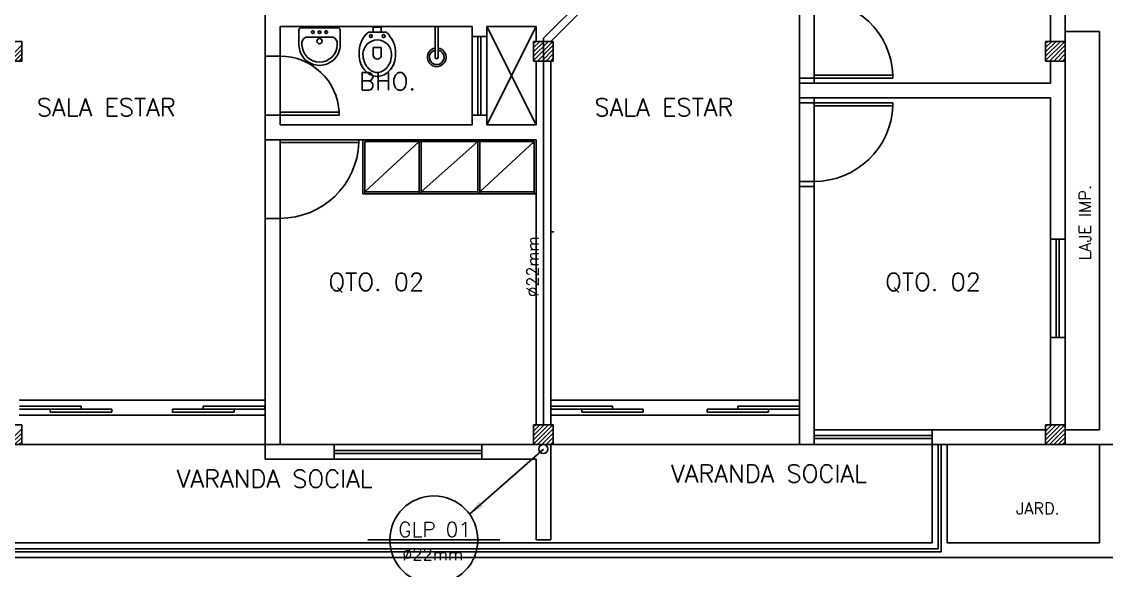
# Model space of a CAD drawing. Header units: millimetres. Extents: x 23536 to 47095, y 9984 to 20154.
# Drawn here: x 23549.12 to 23560.14, y 10042.41 to 10047.99 of the extents above; entities that cross this region are included whole.
import ezdxf
from ezdxf.enums import TextEntityAlignment as Align

# ---------------------------------------------------------------- set-up
doc = ezdxf.new("R2010")
doc.units = ezdxf.units.MM
doc.header["$LTSCALE"] = 30
doc.header["$MEASUREMENT"] = 0
doc.linetypes.add('HIDDEN', pattern=[0.375, 0.25, -0.125])
doc.linetypes.add('HIDDEN2', pattern=[0.1875, 0.125, -0.0625])
for name, color, linetype in [('CONEXAO_INCENDIO', 3, 'CONTINUOUS'), ('PROJECAO', 6, 'HIDDEN2'), ('projeto', 8, 'CONTINUOUS')]:
    doc.layers.add(name, color=color, linetype=linetype)
doc.styles.add('ROMANS', font='romans.shx', dxfattribs={"height": 0.14})

msp = doc.modelspace()

# ---------------------------------------------------------------- linework, layer by layer
at = {"layer": 'CONEXAO_INCENDIO'}
for p, q in [((23554.424, 10043.64), (23553.673, 10042.977)), ((23553.981, 10042.716), (23552.64, 10042.716))]:
    msp.add_line(p, q, dxfattribs=at)
for centre, radius in [((23554.424, 10043.64), 0.0464), ((23553.311, 10042.716), 0.447)]:
    msp.add_circle(centre, radius, dxfattribs=at)
msp.add_solid([(23553.673, 10042.977), (23553.813, 10043.056), (23553.769, 10043.106)], dxfattribs=at)
at = {"layer": 'PROJECAO', "color": 3, "linetype": 'HIDDEN'}
for p, q in [((23554.899, 10048.292), (23554.424, 10047.817)), ((23554.424, 10047.817), (23554.424, 10043.886))]:
    msp.add_line(p, q, dxfattribs=at)
at = {"layer": 'projeto'}
for p, q in [((23554.974, 10048.261), (23554.499, 10047.786)), ((23557.024, 10047.411), (23557.024, 10048.211)), ((23557.174, 10047.441), (23557.174, 10048.211)), ((23551.599, 10047.636), (23551.599, 10048.086)), ((23559.574, 10048.136), (23559.574, 10047.786)), ((23559.724, 10048.136), (23559.724, 10045.774)), ((23551.749, 10047.936), (23553.699, 10047.936)), ((23551.749, 10047.636), (23551.749, 10047.936)), ((23552.646, 10047.88), (23552.826, 10047.88)), ((23552.696, 10047.93), (23552.776, 10047.93)), ((23552.696, 10047.93), (23552.696, 10047.88)), ((23552.776, 10047.93), (23552.776, 10047.88)), ((23553.699, 10047.936), (23553.699, 10047.836)), ((23553.849, 10047.836), (23553.699, 10047.836)), ((23553.699, 10047.036), (23553.699, 10047.836)), ((23553.759, 10047.036), (23553.759, 10047.836)), ((23553.789, 10047.036), (23553.789, 10047.836)), ((23553.849, 10047.936), (23554.349, 10047.936)), ((23553.849, 10047.936), (23553.849, 10047.836)), ((23554.349, 10047.936), (23553.849, 10046.936)), ((23554.349, 10046.936), (23553.849, 10047.936)), ((23553.849, 10047.036), (23553.849, 10047.836)), ((23554.349, 10047.786), (23554.349, 10047.936)), ((23559.724, 10047.886), (23560.074, 10047.886)), ((23560.074, 10047.886), (23560.074, 10043.836)), ((23549.124, 10047.786), (23548.924, 10047.786)), ((23548.964, 10047.586), (23549.124, 10047.747)), ((23549.124, 10047.586), (23549.124, 10047.786)), ((23554.524, 10047.786), (23554.324, 10047.786)), ((23554.324, 10047.786), (23554.324, 10047.586)), ((23554.324, 10047.768), (23554.343, 10047.786)), ((23554.324, 10047.723), (23554.387, 10047.786)), ((23554.324, 10047.679), (23554.431, 10047.786)), ((23554.324, 10047.635), (23554.475, 10047.786)), ((23554.324, 10047.591), (23554.52, 10047.786)), ((23554.364, 10047.586), (23554.524, 10047.747)), ((23554.524, 10047.586), (23554.524, 10047.786)), ((23559.724, 10047.786), (23559.524, 10047.786)), ((23559.524, 10047.786), (23559.524, 10047.586)), ((23559.524, 10047.768), (23559.543, 10047.786)), ((23559.524, 10047.723), (23559.587, 10047.786)), ((23559.524, 10047.679), (23559.631, 10047.786)), ((23559.524, 10047.635), (23559.675, 10047.786)), ((23559.524, 10047.591), (23559.72, 10047.786)), ((23559.564, 10047.586), (23559.724, 10047.747)), ((23559.724, 10047.586), (23559.724, 10047.786)), ((23549.008, 10047.586), (23549.124, 10047.702)), ((23549.052, 10047.586), (23549.124, 10047.658)), ((23551.749, 10047.636), (23551.599, 10047.636)), ((23551.599, 10047.036), (23551.599, 10047.636)), ((23551.749, 10047.066), (23551.749, 10047.636)), ((23552.696, 10047.725), (23552.776, 10047.725)), ((23552.696, 10047.725), (23552.696, 10047.655)), ((23552.776, 10047.725), (23552.776, 10047.655)), ((23554.408, 10047.586), (23554.524, 10047.702)), ((23554.452, 10047.586), (23554.524, 10047.658)), ((23559.608, 10047.586), (23559.724, 10047.702)), ((23559.652, 10047.586), (23559.724, 10047.658)), ((23548.924, 10047.586), (23549.124, 10047.586)), ((23549.096, 10047.586), (23549.124, 10047.614)), ((23554.324, 10047.586), (23554.524, 10047.586)), ((23554.349, 10047.586), (23554.349, 10046.936)), ((23554.496, 10047.586), (23554.524, 10047.614)), ((23554.499, 10047.586), (23554.499, 10043.886)), ((23559.524, 10047.586), (23559.724, 10047.586)), ((23559.574, 10047.586), (23559.574, 10047.361)), ((23559.696, 10047.586), (23559.724, 10047.614)), ((23557.174, 10047.411), (23557.024, 10047.411)), ((23557.024, 10047.411), (23557.024, 10047.361)), ((23557.974, 10047.441), (23557.174, 10047.441)), ((23557.174, 10047.441), (23557.174, 10047.411)), ((23557.174, 10047.411), (23557.974, 10047.411)), ((23557.174, 10047.361), (23557.174, 10047.411)), ((23557.974, 10047.411), (23557.974, 10047.441)), ((23557.024, 10047.361), (23559.574, 10047.361)), ((23557.024, 10047.211), (23557.024, 10047.361)), ((23557.174, 10047.361), (23557.024, 10047.361)), ((23557.024, 10047.211), (23559.574, 10047.211)), ((23557.174, 10047.211), (23557.024, 10047.211)), ((23557.024, 10047.161), (23557.024, 10047.211)), ((23557.174, 10047.211), (23557.174, 10047.161)), ((23559.574, 10047.211), (23559.574, 10045.774)), ((23551.749, 10047.036), (23551.749, 10047.066)), ((23551.749, 10047.066), (23552.349, 10047.066)), ((23552.349, 10047.066), (23552.349, 10047.036)), ((23557.024, 10047.161), (23557.024, 10046.361)), ((23557.174, 10047.161), (23557.024, 10047.161)), ((23557.174, 10047.131), (23557.174, 10047.161)), ((23557.174, 10047.161), (23557.974, 10047.161)), ((23557.174, 10047.131), (23557.174, 10046.361)), ((23557.974, 10047.131), (23557.174, 10047.131)), ((23557.974, 10047.161), (23557.974, 10047.131)), ((23551.599, 10046.786), (23551.599, 10047.036)), ((23551.749, 10047.036), (23551.599, 10047.036)), ((23551.749, 10046.936), (23551.749, 10047.036)), ((23552.349, 10047.036), (23551.749, 10047.036)), ((23553.699, 10047.036), (23553.699, 10046.936)), ((23553.849, 10047.036), (23553.699, 10047.036)), ((23553.849, 10047.036), (23553.849, 10046.936)), ((23553.699, 10046.936), (23551.749, 10046.936)), ((23554.349, 10046.936), (23553.849, 10046.936)), ((23551.599, 10046.786), (23551.599, 10045.986)), ((23554.349, 10046.786), (23551.599, 10046.786)), ((23551.749, 10046.786), (23551.749, 10045.986)), ((23551.749, 10046.756), (23551.749, 10046.786)), ((23551.749, 10046.786), (23552.549, 10046.786)), ((23552.549, 10046.756), (23551.749, 10046.756)), ((23552.549, 10046.786), (23552.549, 10046.756)), ((23552.591, 10046.786), (23552.591, 10046.236)), ((23554.329, 10046.766), (23552.611, 10046.766)), ((23552.611, 10046.766), (23552.611, 10046.236)), ((23553.161, 10046.766), (23552.611, 10046.256)), ((23553.161, 10046.766), (23553.161, 10046.236)), ((23553.181, 10046.766), (23553.181, 10046.236)), ((23553.759, 10046.766), (23553.181, 10046.256)), ((23553.759, 10046.766), (23553.759, 10046.236)), ((23553.779, 10046.766), (23553.779, 10046.236)), ((23554.329, 10046.766), (23553.779, 10046.256)), ((23554.329, 10046.766), (23554.329, 10046.236)), ((23554.349, 10046.786), (23554.349, 10043.886)), ((23557.174, 10046.361), (23557.024, 10046.361)), ((23557.024, 10046.361), (23557.024, 10046.311)), ((23557.024, 10043.686), (23557.024, 10046.311)), ((23557.174, 10046.311), (23557.024, 10046.311)), ((23557.174, 10046.311), (23557.174, 10046.361)), ((23557.174, 10043.836), (23557.174, 10046.311)), ((23552.591, 10046.236), (23554.349, 10046.236)), ((23552.611, 10046.256), (23553.161, 10046.256)), ((23553.181, 10046.256), (23553.759, 10046.256)), ((23553.779, 10046.256), (23554.329, 10046.256)), ((23551.599, 10043.536), (23551.599, 10045.986)), ((23551.749, 10045.986), (23551.599, 10045.986)), ((23551.749, 10043.686), (23551.749, 10045.986)), ((23554.499, 10045.849), (23554.529, 10045.849)), ((23559.574, 10045.774), (23559.724, 10045.774)), ((23559.574, 10045.774), (23559.574, 10044.774)), ((23559.634, 10045.774), (23559.634, 10044.774)), ((23559.664, 10045.774), (23559.664, 10044.774)), ((23559.724, 10045.774), (23559.724, 10044.774)), ((23559.574, 10044.774), (23559.574, 10043.886)), ((23559.574, 10044.774), (23559.724, 10044.774)), ((23559.724, 10044.774), (23559.724, 10043.886)), ((23551.599, 10044.136), (23549.099, 10044.136)), ((23557.024, 10044.136), (23554.499, 10044.136)), ((23551.599, 10043.986), (23549.099, 10043.986)), ((23549.728, 10044.076), (23549.103, 10044.076)), ((23549.103, 10044.046), (23549.728, 10044.046)), ((23550.04, 10044.046), (23549.415, 10044.046)), ((23549.415, 10044.046), (23549.415, 10044.016)), ((23549.415, 10044.016), (23550.04, 10044.016)), ((23549.728, 10044.046), (23549.728, 10044.076)), ((23550.04, 10044.016), (23550.04, 10044.046)), ((23550.657, 10044.016), (23550.657, 10044.046)), ((23550.657, 10044.046), (23551.282, 10044.046)), ((23551.282, 10044.016), (23550.657, 10044.016)), ((23551.594, 10044.076), (23550.969, 10044.076)), ((23550.969, 10044.076), (23550.969, 10044.046)), ((23550.969, 10044.046), (23551.594, 10044.046)), ((23551.282, 10044.046), (23551.282, 10044.016)), ((23551.594, 10044.046), (23551.594, 10044.076)), ((23557.024, 10043.986), (23554.499, 10043.986)), ((23555.125, 10044.076), (23554.5, 10044.076)), ((23554.5, 10044.076), (23554.5, 10044.046)), ((23554.5, 10044.046), (23555.125, 10044.046)), ((23555.438, 10044.046), (23554.813, 10044.046)), ((23554.813, 10044.046), (23554.813, 10044.016)), ((23554.813, 10044.016), (23555.438, 10044.016)), ((23555.125, 10044.046), (23555.125, 10044.076)), ((23555.438, 10044.016), (23555.438, 10044.046)), ((23556.087, 10044.016), (23556.087, 10044.046)), ((23556.087, 10044.046), (23556.712, 10044.046)), ((23556.712, 10044.016), (23556.087, 10044.016)), ((23557.024, 10044.076), (23556.399, 10044.076)), ((23556.399, 10044.076), (23556.399, 10044.046)), ((23556.399, 10044.046), (23557.024, 10044.046)), ((23556.712, 10044.046), (23556.712, 10044.016)), ((23557.024, 10044.046), (23557.024, 10044.076)), ((23549.124, 10043.886), (23548.924, 10043.886)), ((23549.124, 10043.686), (23549.124, 10043.886)), ((23554.524, 10043.886), (23554.324, 10043.886)), ((23554.324, 10043.886), (23554.324, 10043.686)), ((23554.324, 10043.868), (23554.343, 10043.886)), ((23554.324, 10043.823), (23554.387, 10043.886)), ((23554.324, 10043.779), (23554.431, 10043.886)), ((23554.324, 10043.735), (23554.475, 10043.886)), ((23554.324, 10043.691), (23554.52, 10043.886)), ((23554.524, 10043.686), (23554.524, 10043.886)), ((23559.724, 10043.886), (23559.524, 10043.886)), ((23559.524, 10043.886), (23559.524, 10043.686)), ((23559.524, 10043.868), (23559.543, 10043.886)), ((23559.524, 10043.823), (23559.587, 10043.886)), ((23559.524, 10043.779), (23559.631, 10043.886)), ((23559.524, 10043.735), (23559.675, 10043.886)), ((23559.524, 10043.691), (23559.72, 10043.886)), ((23559.724, 10043.686), (23559.724, 10043.886)), ((23548.964, 10043.686), (23549.124, 10043.847)), ((23549.008, 10043.686), (23549.124, 10043.802)), ((23554.364, 10043.686), (23554.524, 10043.847)), ((23554.408, 10043.686), (23554.524, 10043.802)), ((23557.174, 10043.836), (23557.174, 10043.686)), ((23558.374, 10043.836), (23557.174, 10043.836)), ((23558.374, 10043.776), (23557.174, 10043.776)), ((23559.524, 10043.836), (23558.374, 10043.836)), ((23558.374, 10043.836), (23558.374, 10043.686)), ((23559.564, 10043.686), (23559.724, 10043.847)), ((23559.608, 10043.686), (23559.724, 10043.802)), ((23559.724, 10043.836), (23560.074, 10043.836)), ((23545.849, 10043.686), (23557.599, 10043.686)), ((23548.924, 10043.686), (23549.124, 10043.686)), ((23549.052, 10043.686), (23549.124, 10043.758)), ((23549.096, 10043.686), (23549.124, 10043.714)), ((23552.299, 10043.686), (23551.749, 10043.686)), ((23553.799, 10043.686), (23552.299, 10043.686)), ((23552.299, 10043.686), (23552.299, 10043.536)), ((23554.349, 10043.686), (23553.799, 10043.686)), ((23553.799, 10043.686), (23553.799, 10043.536)), ((23554.324, 10043.686), (23554.524, 10043.686)), ((23554.452, 10043.686), (23554.524, 10043.758)), ((23554.496, 10043.686), (23554.524, 10043.714)), ((23554.499, 10043.686), (23554.499, 10042.716)), ((23554.524, 10043.686), (23557.599, 10043.686)), ((23557.174, 10043.686), (23557.024, 10043.686)), ((23558.374, 10043.746), (23557.174, 10043.746)), ((23558.374, 10043.686), (23557.174, 10043.686)), ((23559.524, 10043.686), (23558.374, 10043.686)), ((23558.374, 10043.686), (23558.374, 10042.686)), ((23558.434, 10043.686), (23558.434, 10042.626)), ((23558.464, 10043.686), (23558.464, 10042.596)), ((23558.524, 10043.686), (23558.524, 10042.686)), ((23559.099, 10043.686), (23562.724, 10043.686)), ((23559.099, 10043.686), (23559.524, 10043.686)), ((23559.524, 10043.686), (23559.724, 10043.686)), ((23559.652, 10043.686), (23559.724, 10043.758)), ((23559.696, 10043.686), (23559.724, 10043.714)), ((23559.724, 10043.686), (23560.074, 10043.686)), ((23560.074, 10043.686), (23560.074, 10042.686)), ((23553.799, 10043.626), (23552.299, 10043.626)), ((23553.799, 10043.596), (23552.299, 10043.596)), ((23552.299, 10043.536), (23551.599, 10043.536)), ((23553.799, 10043.536), (23552.299, 10043.536)), ((23554.349, 10043.536), (23553.799, 10043.536)), ((23554.349, 10043.536), (23554.349, 10042.716)), ((23558.374, 10042.686), (23545.074, 10042.686)), ((23554.349, 10042.716), (23554.499, 10042.716)), ((23560.074, 10042.686), (23558.524, 10042.686)), ((23558.464, 10042.596), (23544.984, 10042.596)), ((23558.434, 10042.626), (23545.014, 10042.626)), ((23560.224, 10042.536), (23544.924, 10042.536)), ((23549.174, 10042.536), (23554.274, 10042.536)), ((23554.574, 10042.536), (23559.474, 10042.536))]:
    msp.add_line(p, q, dxfattribs=at)
at = {"layer": 'projeto', "linetype": 'Continuous'}
for p, q in [((23553.325, 10047.624), (23553.325, 10047.936)), ((23553.355, 10047.624), (23553.355, 10047.936))]:
    msp.add_line(p, q, dxfattribs=at)
at = {"layer": 'projeto'}
for points in [[(23552.359, 10047.75), (23552.359, 10047.904, 0.329338), (23552.342, 10047.922), (23552.15, 10047.922), (23551.958, 10047.922, 0.329338), (23551.941, 10047.904), (23551.941, 10047.75)], [(23551.941, 10047.751, 0.415717), (23552.15, 10047.542, 0.415717), (23552.359, 10047.751, 0.415717)], [(23552.15, 10047.575, 0.407394), (23552.329, 10047.751), (23552.329, 10047.773, 0.423247), (23552.264, 10047.83), (23552.15, 10047.83), (23552.036, 10047.83, 0.423247), (23551.971, 10047.773), (23551.971, 10047.751, 0.407394), (23552.15, 10047.575)], [(23552.736, 10047.43, -0.117198), (23552.668, 10047.447, -0.104374), (23552.606, 10047.496, -0.090216), (23552.566, 10047.567, -0.082248), (23552.551, 10047.655, -0.082248)], [(23552.736, 10047.47, -0.117198), (23552.686, 10047.482, -0.104374), (23552.637, 10047.522, -0.090216), (23552.604, 10047.58, -0.082248), (23552.591, 10047.655, -0.082248)], [(23552.736, 10047.43, 0.117198), (23552.805, 10047.447, 0.104374), (23552.867, 10047.496, 0.090216), (23552.907, 10047.567, 0.082248), (23552.921, 10047.655, 0.082248)], [(23552.736, 10047.47, 0.117198), (23552.787, 10047.482, 0.104374), (23552.836, 10047.522, 0.090216), (23552.869, 10047.58, 0.082248), (23552.881, 10047.655, 0.082248)]]:
    msp.add_lwpolyline(points, format="xyb", dxfattribs=at)
for points in [[(23552.15, 10047.893, 1), (23552.15, 10047.867, 1)], [(23552.656, 10047.84, 1), (23552.686, 10047.84, 1)], [(23552.786, 10047.84, 1), (23552.816, 10047.84, 1)], [(23552.15, 10047.815, 1), (23552.15, 10047.762, 1)]]:
    msp.add_lwpolyline(points, format="xyb", close=True, dxfattribs=at)
at = {"layer": 'projeto', "linetype": 'HIDDEN'}
for centre in [(23552.082, 10047.88), (23552.218, 10047.88)]:
    msp.add_circle(centre, 0.0133, dxfattribs=at)
at = {"layer": 'projeto'}
for centre, radius, start, end in [((23557.174, 10047.411), 0.8, 2.1491, 90), ((23552.822, 10047.674), 0.271, 130.3321, 183.8868), ((23552.635, 10047.667), 0.287, 357.6946, 48.0865), ((23552.736, 10047.655), 0.145, 0, 180), ((23551.749, 10047.036), 0.6, 2.866, 90), ((23552.736, 10047.646), 0.041, 167.3196, 12.6804), ((23557.174, 10047.161), 0.8, 270, 357.8509), ((23551.749, 10046.786), 0.8, 270, 357.8509)]:
    msp.add_arc(centre, radius, start, end, dxfattribs=at)
at = {"layer": 'projeto', "linetype": 'Continuous'}
for radius, start, end in [(0.095, 101.537, 78.463), (0.075, 101.537, 78.463), (0.015, 180, 0)]:
    msp.add_arc((23553.34, 10047.624), radius, start, end, dxfattribs=at)

# ---------------------------------------------------------------- texts
at = {"layer": 'CONEXAO_INCENDIO', "style": 'ROMANS'}
msp.add_text('%%C22mm', height=0.12, rotation=90, dxfattribs=at).set_placement((23554.375, 10045.496), align=Align.CENTER)
for s, height, p in [('GLP 01', 0.15, (23553.319, 10042.746)), ('%%C22mm', 0.12, (23553.299, 10042.509))]:
    msp.add_text(s, height=height, dxfattribs=at).set_placement(p, align=Align.CENTER)
at = {"layer": 'projeto', "style": 'ROMANS'}
for s, height, p in [('BHO.', 0.18, (23552.551, 10047.469)), ('SALA ESTAR', 0.18, (23549.278, 10047.206)), ('SALA ESTAR', 0.18, (23554.942, 10047.206)), ('QTO. 02', 0.18, (23552.24, 10045.429)), ('QTO. 02', 0.18, (23557.896, 10045.429)), ('VARANDA SOCIAL', 0.18, (23555.721, 10043.48)), ('VARANDA SOCIAL', 0.18, (23550.7, 10043.427)), ('JARD.', 0.12, (23559.226, 10043.096))]:
    msp.add_text(s, height=height, dxfattribs=at).set_placement(p, align=Align.TOP_LEFT)
msp.add_text('LAJE IMP.', height=0.12, rotation=90, dxfattribs=at).set_placement((23559.866, 10045.56), align=Align.TOP_LEFT)

doc.saveas('drawing.dxf')
